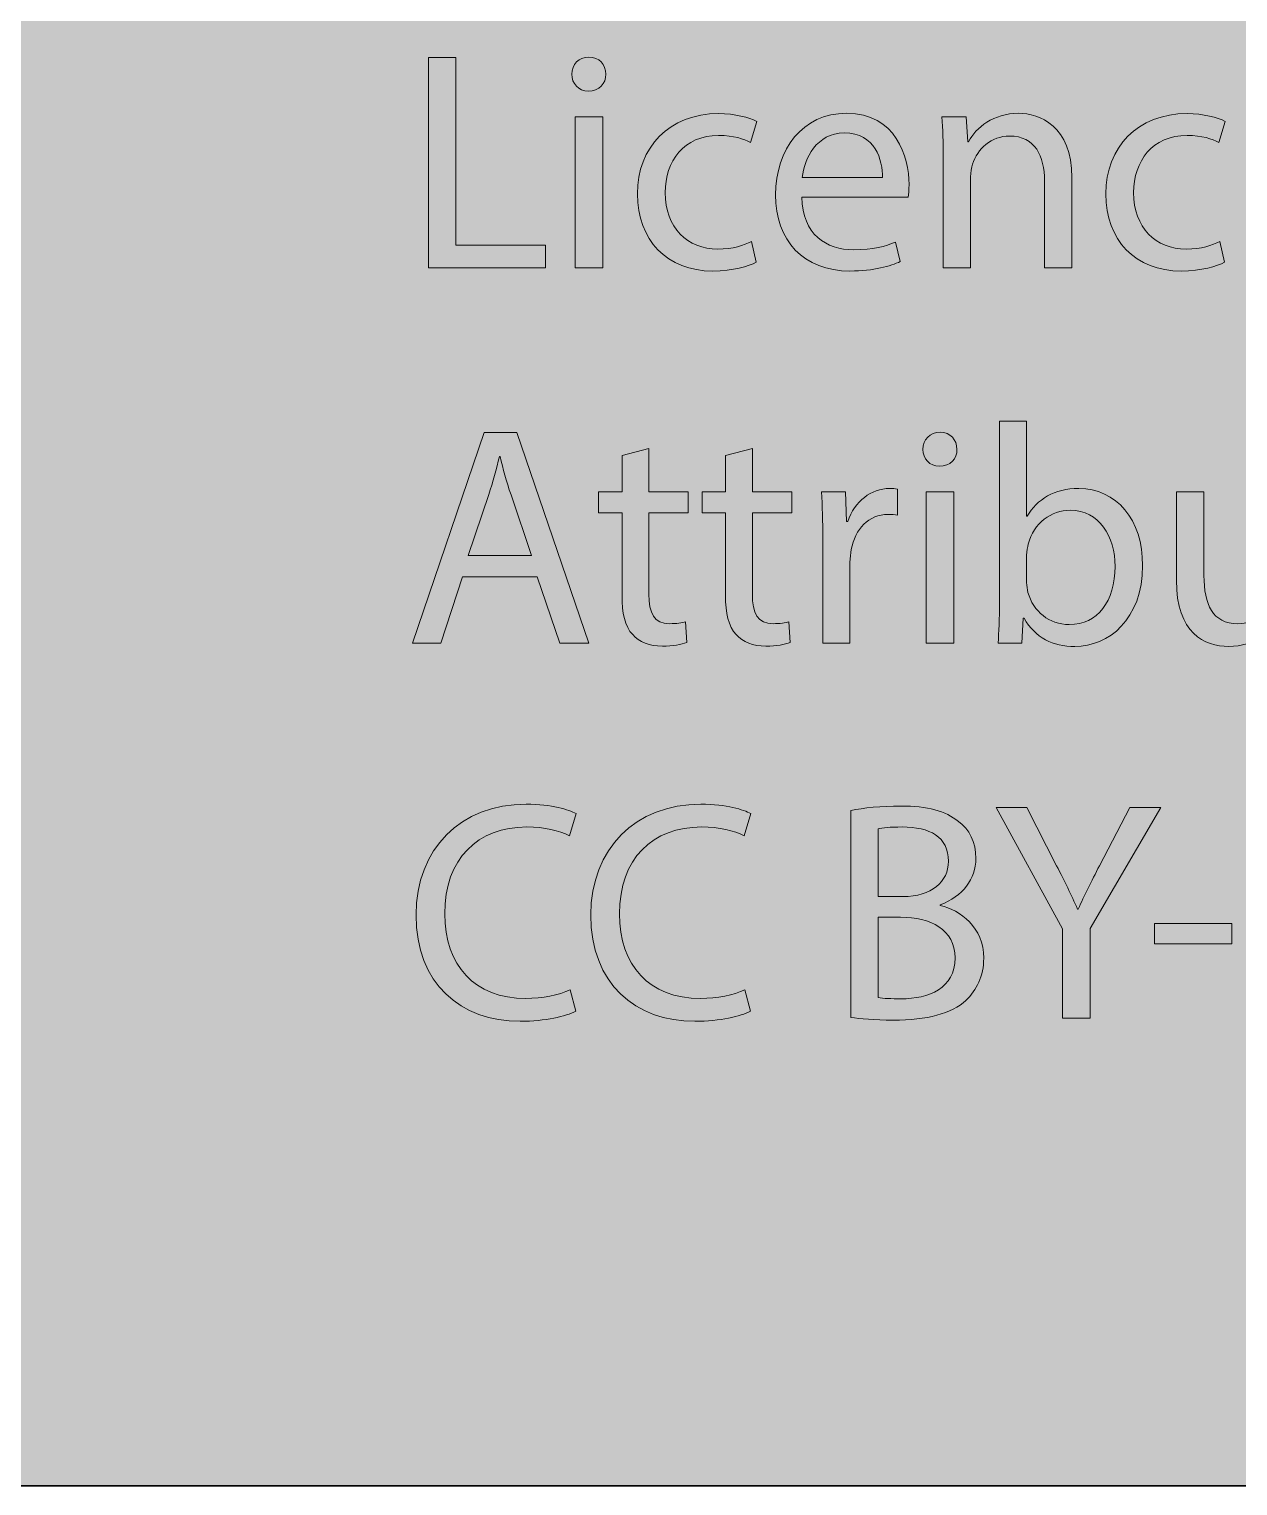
# Model space of a CAD drawing. Header units: inches. Extents: x 8 to 818, y -635 to -10.
# Drawn here: x 684.25 to 700.61, y -586.19 to -566.47 of the extents above; entities that cross this region are included whole.
import ezdxf

# ---------------------------------------------------------------- set-up
doc = ezdxf.new("R2010")
doc.units = ezdxf.units.IN
doc.header["$MEASUREMENT"] = 0
doc.layers.add('Calque 2', color=7, linetype='Continuous')

# ---------------------------------------------------------------- blocks, each defined once
blk = doc.blocks.new('block 14')
at = {"layer": 'Calque 2', "true_color": 0x262425}
h = blk.add_hatch(color=179, dxfattribs=at)
h.dxf.hatch_style = 2
h.paths.add_polyline_path([(689.652, -566.848), (690.02, -566.848), (690.02, -569.391), (691.238, -569.391), (691.238, -569.7), (689.652, -569.7)])
h = blk.add_hatch(color=179, dxfattribs=at)
h.dxf.hatch_style = 2
edge = h.paths.add_edge_path()
edge.add_spline(control_points=[(692.052, -567.077), (692.056, -567.203), (691.963, -567.305), (691.815, -567.305), (691.684, -567.305), (691.591, -567.203), (691.591, -567.077), (691.591, -566.945), (691.688, -566.844), (691.823, -566.844), (691.963, -566.844), (692.052, -566.945), (692.052, -567.077)], knot_values=[0, 0, 0, 0, 1, 1, 1, 2, 2, 2, 3, 3, 3, 4, 4, 4, 4], degree=3, periodic=1)
h.paths.add_polyline_path([(691.637, -569.7), (691.637, -567.652), (692.01, -567.652), (692.01, -569.7)])
h = blk.add_hatch(color=179, dxfattribs=at)
h.dxf.hatch_style = 2
edge = h.paths.add_edge_path()
edge.add_spline(control_points=[(694.088, -569.624), (693.99, -569.674), (693.774, -569.742), (693.499, -569.742), (692.882, -569.742), (692.48, -569.323), (692.48, -568.697), (692.48, -568.066), (692.911, -567.61), (693.58, -567.61), (693.8, -567.61), (693.995, -567.665), (694.096, -567.715), (694.096, -567.715), (694.011, -568.003), (694.011, -568.003), (693.923, -567.952), (693.783, -567.906), (693.58, -567.906), (693.11, -567.906), (692.856, -568.253), (692.856, -568.68), (692.856, -569.154), (693.161, -569.446), (693.567, -569.446), (693.779, -569.446), (693.918, -569.391), (694.024, -569.344), (694.024, -569.344), (694.088, -569.624), (694.088, -569.624)], knot_values=[0, 0, 0, 0, 1, 1, 1, 2, 2, 2, 3, 3, 3, 4, 4, 4, 5, 5, 5, 6, 6, 6, 7, 7, 7, 8, 8, 8, 9, 9, 9, 10, 10, 10, 10], degree=3, periodic=1)
h = blk.add_hatch(color=179, dxfattribs=at)
h.dxf.hatch_style = 2
edge = h.paths.add_edge_path()
edge.add_spline(control_points=[(694.706, -568.743), (694.715, -569.247), (695.036, -569.454), (695.409, -569.454), (695.675, -569.454), (695.836, -569.408), (695.976, -569.349), (695.976, -569.349), (696.039, -569.615), (696.039, -569.615), (695.908, -569.674), (695.684, -569.742), (695.358, -569.742), (694.727, -569.742), (694.351, -569.327), (694.351, -568.71), (694.351, -568.092), (694.715, -567.606), (695.311, -567.606), (695.98, -567.606), (696.158, -568.194), (696.158, -568.57), (696.158, -568.646), (696.149, -568.706), (696.145, -568.743), (696.145, -568.743), (694.706, -568.743), (694.706, -568.743)], knot_values=[0, 0, 0, 0, 1, 1, 1, 2, 2, 2, 3, 3, 3, 4, 4, 4, 5, 5, 5, 6, 6, 6, 7, 7, 7, 8, 8, 8, 9, 9, 9, 9], degree=3, periodic=1)
edge = h.paths.add_edge_path()
edge.add_spline(control_points=[(695.798, -568.477), (695.802, -568.24), (695.701, -567.872), (695.282, -567.872), (694.905, -567.872), (694.74, -568.219), (694.711, -568.477), (694.711, -568.477), (695.798, -568.477), (695.798, -568.477)], knot_values=[0, 0, 0, 0, 1, 1, 1, 2, 2, 2, 3, 3, 3, 3], degree=3, periodic=1)
h = blk.add_hatch(color=179, dxfattribs=at)
h.dxf.hatch_style = 2
edge = h.paths.add_edge_path()
edge.add_spline(control_points=[(696.62, -568.206), (696.62, -567.995), (696.616, -567.821), (696.603, -567.652), (696.603, -567.652), (696.933, -567.652), (696.933, -567.652), (696.933, -567.652), (696.954, -567.99), (696.954, -567.99), (696.954, -567.99), (696.963, -567.99), (696.963, -567.99), (697.064, -567.796), (697.301, -567.606), (697.64, -567.606), (697.923, -567.606), (698.363, -567.775), (698.363, -568.477), (698.363, -568.477), (698.363, -569.7), (698.363, -569.7), (698.363, -569.7), (697.991, -569.7), (697.991, -569.7), (697.991, -569.7), (697.991, -568.519), (697.991, -568.519), (697.991, -568.189), (697.868, -567.914), (697.517, -567.914), (697.272, -567.914), (697.081, -568.088), (697.018, -568.295), (697.001, -568.342), (696.992, -568.405), (696.992, -568.468), (696.992, -568.468), (696.992, -569.7), (696.992, -569.7), (696.992, -569.7), (696.62, -569.7), (696.62, -569.7), (696.62, -569.7), (696.62, -568.206), (696.62, -568.206)], knot_values=[0, 0, 0, 0, 1, 1, 1, 2, 2, 2, 3, 3, 3, 4, 4, 4, 5, 5, 5, 6, 6, 6, 7, 7, 7, 8, 8, 8, 9, 9, 9, 10, 10, 10, 11, 11, 11, 12, 12, 12, 13, 13, 13, 14, 14, 14, 15, 15, 15, 15], degree=3, periodic=1)
h = blk.add_hatch(color=179, dxfattribs=at)
h.dxf.hatch_style = 2
edge = h.paths.add_edge_path()
edge.add_spline(control_points=[(700.429, -569.624), (700.332, -569.674), (700.116, -569.742), (699.841, -569.742), (699.223, -569.742), (698.821, -569.323), (698.821, -568.697), (698.821, -568.066), (699.253, -567.61), (699.921, -567.61), (700.141, -567.61), (700.336, -567.665), (700.437, -567.715), (700.437, -567.715), (700.353, -568.003), (700.353, -568.003), (700.264, -567.952), (700.124, -567.906), (699.921, -567.906), (699.452, -567.906), (699.198, -568.253), (699.198, -568.68), (699.198, -569.154), (699.502, -569.446), (699.909, -569.446), (700.12, -569.446), (700.26, -569.391), (700.366, -569.344), (700.366, -569.344), (700.429, -569.624), (700.429, -569.624)], knot_values=[0, 0, 0, 0, 1, 1, 1, 2, 2, 2, 3, 3, 3, 4, 4, 4, 5, 5, 5, 6, 6, 6, 7, 7, 7, 8, 8, 8, 9, 9, 9, 10, 10, 10, 10], degree=3, periodic=1)
h = blk.add_hatch(color=179, dxfattribs=at)
h.dxf.hatch_style = 2
edge = h.paths.add_edge_path()
edge.add_spline(control_points=[(697.365, -574.78), (697.373, -574.64), (697.382, -574.433), (697.382, -574.251), (697.382, -574.251), (697.382, -571.776), (697.382, -571.776), (697.382, -571.776), (697.75, -571.776), (697.75, -571.776), (697.75, -571.776), (697.75, -573.062), (697.75, -573.062), (697.75, -573.062), (697.758, -573.062), (697.758, -573.062), (697.889, -572.834), (698.126, -572.686), (698.456, -572.686), (698.964, -572.686), (699.324, -573.109), (699.319, -573.731), (699.319, -574.463), (698.858, -574.826), (698.401, -574.826), (698.105, -574.826), (697.868, -574.712), (697.716, -574.442), (697.716, -574.442), (697.703, -574.442), (697.703, -574.442), (697.703, -574.442), (697.686, -574.78), (697.686, -574.78), (697.686, -574.78), (697.365, -574.78), (697.365, -574.78)], knot_values=[0, 0, 0, 0, 1, 1, 1, 2, 2, 2, 3, 3, 3, 4, 4, 4, 5, 5, 5, 6, 6, 6, 7, 7, 7, 8, 8, 8, 9, 9, 9, 10, 10, 10, 11, 11, 11, 12, 12, 12, 12], degree=3, periodic=1)
edge = h.paths.add_edge_path()
edge.add_spline(control_points=[(697.75, -573.959), (697.75, -574.006), (697.758, -574.052), (697.767, -574.094), (697.839, -574.353), (698.054, -574.53), (698.325, -574.53), (698.714, -574.53), (698.947, -574.213), (698.947, -573.743), (698.947, -573.333), (698.736, -572.982), (698.338, -572.982), (698.084, -572.982), (697.847, -573.155), (697.771, -573.439), (697.762, -573.481), (697.75, -573.532), (697.75, -573.591), (697.75, -573.591), (697.75, -573.959), (697.75, -573.959)], knot_values=[0, 0, 0, 0, 1, 1, 1, 2, 2, 2, 3, 3, 3, 4, 4, 4, 5, 5, 5, 6, 6, 6, 7, 7, 7, 7], degree=3, periodic=1)
h = blk.add_hatch(color=179, dxfattribs=at)
h.dxf.hatch_style = 2
h.paths.add_polyline_path([(690.113, -573.883), (689.817, -574.78), (689.436, -574.78), (690.405, -571.928), (690.849, -571.928), (691.822, -574.78), (691.429, -574.78), (691.124, -573.883)])
edge = h.paths.add_edge_path()
edge.add_spline(control_points=[(691.048, -573.595), (691.048, -573.595), (690.769, -572.775), (690.769, -572.775), (690.705, -572.588), (690.663, -572.419), (690.621, -572.254), (690.621, -572.254), (690.612, -572.254), (690.612, -572.254), (690.57, -572.423), (690.523, -572.597), (690.468, -572.77), (690.468, -572.77), (690.189, -573.595), (690.189, -573.595), (690.189, -573.595), (691.048, -573.595), (691.048, -573.595)], knot_values=[0, 0, 0, 0, 1, 1, 1, 2, 2, 2, 3, 3, 3, 4, 4, 4, 5, 5, 5, 6, 6, 6, 6], degree=3, periodic=1)
h = blk.add_hatch(color=179, dxfattribs=at)
h.dxf.hatch_style = 2
edge = h.paths.add_edge_path()
edge.add_spline(control_points=[(696.806, -572.157), (696.81, -572.284), (696.717, -572.385), (696.569, -572.385), (696.437, -572.385), (696.344, -572.284), (696.344, -572.157), (696.344, -572.026), (696.442, -571.924), (696.577, -571.924), (696.717, -571.924), (696.806, -572.026), (696.806, -572.157)], knot_values=[0, 0, 0, 0, 1, 1, 1, 2, 2, 2, 3, 3, 3, 4, 4, 4, 4], degree=3, periodic=1)
h.paths.add_polyline_path([(696.391, -574.78), (696.391, -572.732), (696.763, -572.732), (696.763, -574.78)])
h = blk.add_hatch(color=179, dxfattribs=at)
h.dxf.hatch_style = 2
edge = h.paths.add_edge_path()
edge.add_spline(control_points=[(692.636, -572.144), (692.636, -572.144), (692.636, -572.732), (692.636, -572.732), (692.636, -572.732), (693.169, -572.732), (693.169, -572.732), (693.169, -572.732), (693.169, -573.016), (693.169, -573.016), (693.169, -573.016), (692.636, -573.016), (692.636, -573.016), (692.636, -573.016), (692.636, -574.12), (692.636, -574.12), (692.636, -574.374), (692.708, -574.518), (692.915, -574.518), (693.013, -574.518), (693.084, -574.505), (693.131, -574.492), (693.131, -574.492), (693.148, -574.771), (693.148, -574.771), (693.076, -574.801), (692.962, -574.822), (692.818, -574.822), (692.644, -574.822), (692.505, -574.767), (692.416, -574.666), (692.31, -574.556), (692.272, -574.374), (692.272, -574.133), (692.272, -574.133), (692.272, -573.016), (692.272, -573.016), (692.272, -573.016), (691.955, -573.016), (691.955, -573.016), (691.955, -573.016), (691.955, -572.732), (691.955, -572.732), (691.955, -572.732), (692.272, -572.732), (692.272, -572.732), (692.272, -572.732), (692.272, -572.241), (692.272, -572.241), (692.272, -572.241), (692.636, -572.144), (692.636, -572.144)], knot_values=[0, 0, 0, 0, 1, 1, 1, 2, 2, 2, 3, 3, 3, 4, 4, 4, 5, 5, 5, 6, 6, 6, 7, 7, 7, 8, 8, 8, 9, 9, 9, 10, 10, 10, 11, 11, 11, 12, 12, 12, 13, 13, 13, 14, 14, 14, 15, 15, 15, 16, 16, 16, 17, 17, 17, 17], degree=3, periodic=1)
h = blk.add_hatch(color=179, dxfattribs=at)
h.dxf.hatch_style = 2
edge = h.paths.add_edge_path()
edge.add_spline(control_points=[(694.037, -572.144), (694.037, -572.144), (694.037, -572.732), (694.037, -572.732), (694.037, -572.732), (694.57, -572.732), (694.57, -572.732), (694.57, -572.732), (694.57, -573.016), (694.57, -573.016), (694.57, -573.016), (694.037, -573.016), (694.037, -573.016), (694.037, -573.016), (694.037, -574.12), (694.037, -574.12), (694.037, -574.374), (694.109, -574.518), (694.316, -574.518), (694.414, -574.518), (694.485, -574.505), (694.532, -574.492), (694.532, -574.492), (694.549, -574.771), (694.549, -574.771), (694.477, -574.801), (694.363, -574.822), (694.219, -574.822), (694.046, -574.822), (693.906, -574.767), (693.817, -574.666), (693.711, -574.556), (693.673, -574.374), (693.673, -574.133), (693.673, -574.133), (693.673, -573.016), (693.673, -573.016), (693.673, -573.016), (693.356, -573.016), (693.356, -573.016), (693.356, -573.016), (693.356, -572.732), (693.356, -572.732), (693.356, -572.732), (693.673, -572.732), (693.673, -572.732), (693.673, -572.732), (693.673, -572.241), (693.673, -572.241), (693.673, -572.241), (694.037, -572.144), (694.037, -572.144)], knot_values=[0, 0, 0, 0, 1, 1, 1, 2, 2, 2, 3, 3, 3, 4, 4, 4, 5, 5, 5, 6, 6, 6, 7, 7, 7, 8, 8, 8, 9, 9, 9, 10, 10, 10, 11, 11, 11, 12, 12, 12, 13, 13, 13, 14, 14, 14, 15, 15, 15, 16, 16, 16, 17, 17, 17, 17], degree=3, periodic=1)
h = blk.add_hatch(color=179, dxfattribs=at)
h.dxf.hatch_style = 2
edge = h.paths.add_edge_path()
edge.add_spline(control_points=[(694.99, -573.371), (694.99, -573.13), (694.985, -572.923), (694.973, -572.732), (694.973, -572.732), (695.299, -572.732), (695.299, -572.732), (695.299, -572.732), (695.311, -573.134), (695.311, -573.134), (695.311, -573.134), (695.328, -573.134), (695.328, -573.134), (695.421, -572.859), (695.645, -572.686), (695.895, -572.686), (695.937, -572.686), (695.967, -572.69), (696.001, -572.698), (696.001, -572.698), (696.001, -573.049), (696.001, -573.049), (695.963, -573.041), (695.925, -573.037), (695.874, -573.037), (695.612, -573.037), (695.425, -573.235), (695.375, -573.515), (695.366, -573.566), (695.358, -573.625), (695.358, -573.688), (695.358, -573.688), (695.358, -574.78), (695.358, -574.78), (695.358, -574.78), (694.99, -574.78), (694.99, -574.78), (694.99, -574.78), (694.99, -573.371), (694.99, -573.371)], knot_values=[0, 0, 0, 0, 1, 1, 1, 2, 2, 2, 3, 3, 3, 4, 4, 4, 5, 5, 5, 6, 6, 6, 7, 7, 7, 8, 8, 8, 9, 9, 9, 10, 10, 10, 11, 11, 11, 12, 12, 12, 13, 13, 13, 13], degree=3, periodic=1)
h = blk.add_hatch(color=179, dxfattribs=at)
h.dxf.hatch_style = 2
edge = h.paths.add_edge_path()
edge.add_spline(control_points=[(701.504, -574.221), (701.504, -574.433), (701.508, -574.619), (701.521, -574.78), (701.521, -574.78), (701.191, -574.78), (701.191, -574.78), (701.191, -574.78), (701.169, -574.446), (701.169, -574.446), (701.169, -574.446), (701.161, -574.446), (701.161, -574.446), (701.064, -574.611), (700.848, -574.826), (700.484, -574.826), (700.163, -574.826), (699.777, -574.649), (699.777, -573.929), (699.777, -573.929), (699.777, -572.732), (699.777, -572.732), (699.777, -572.732), (700.15, -572.732), (700.15, -572.732), (700.15, -572.732), (700.15, -573.866), (700.15, -573.866), (700.15, -574.255), (700.268, -574.518), (700.607, -574.518), (700.856, -574.518), (701.03, -574.344), (701.098, -574.179), (701.119, -574.124), (701.131, -574.056), (701.131, -573.989), (701.131, -573.989), (701.131, -572.732), (701.131, -572.732), (701.131, -572.732), (701.504, -572.732), (701.504, -572.732), (701.504, -572.732), (701.504, -574.221), (701.504, -574.221)], knot_values=[0, 0, 0, 0, 1, 1, 1, 2, 2, 2, 3, 3, 3, 4, 4, 4, 5, 5, 5, 6, 6, 6, 7, 7, 7, 8, 8, 8, 9, 9, 9, 10, 10, 10, 11, 11, 11, 12, 12, 12, 13, 13, 13, 14, 14, 14, 15, 15, 15, 15], degree=3, periodic=1)
h = blk.add_hatch(color=179, dxfattribs=at)
h.dxf.hatch_style = 2
edge = h.paths.add_edge_path()
edge.add_spline(control_points=[(691.645, -579.767), (691.509, -579.835), (691.238, -579.902), (690.892, -579.902), (690.088, -579.902), (689.483, -579.395), (689.483, -578.46), (689.483, -577.567), (690.088, -576.962), (690.972, -576.962), (691.327, -576.962), (691.551, -577.038), (691.649, -577.089), (691.649, -577.089), (691.56, -577.389), (691.56, -577.389), (691.42, -577.321), (691.221, -577.271), (690.985, -577.271), (690.316, -577.271), (689.872, -577.698), (689.872, -578.447), (689.872, -579.145), (690.274, -579.593), (690.968, -579.593), (691.192, -579.593), (691.42, -579.547), (691.569, -579.475), (691.569, -579.475), (691.645, -579.767), (691.645, -579.767)], knot_values=[0, 0, 0, 0, 1, 1, 1, 2, 2, 2, 3, 3, 3, 4, 4, 4, 5, 5, 5, 6, 6, 6, 7, 7, 7, 8, 8, 8, 9, 9, 9, 10, 10, 10, 10], degree=3, periodic=1)
h = blk.add_hatch(color=179, dxfattribs=at)
h.dxf.hatch_style = 2
edge = h.paths.add_edge_path()
edge.add_spline(control_points=[(694.011, -579.767), (693.876, -579.835), (693.605, -579.902), (693.258, -579.902), (692.454, -579.902), (691.849, -579.395), (691.849, -578.46), (691.849, -577.567), (692.454, -576.962), (693.338, -576.962), (693.694, -576.962), (693.918, -577.038), (694.015, -577.089), (694.015, -577.089), (693.926, -577.389), (693.926, -577.389), (693.787, -577.321), (693.588, -577.271), (693.351, -577.271), (692.682, -577.271), (692.238, -577.698), (692.238, -578.447), (692.238, -579.145), (692.64, -579.593), (693.334, -579.593), (693.558, -579.593), (693.787, -579.547), (693.935, -579.475), (693.935, -579.475), (694.011, -579.767), (694.011, -579.767)], knot_values=[0, 0, 0, 0, 1, 1, 1, 2, 2, 2, 3, 3, 3, 4, 4, 4, 5, 5, 5, 6, 6, 6, 7, 7, 7, 8, 8, 8, 9, 9, 9, 10, 10, 10, 10], degree=3, periodic=1)
h = blk.add_hatch(color=179, dxfattribs=at)
h.dxf.hatch_style = 2
edge = h.paths.add_edge_path()
edge.add_spline(control_points=[(695.371, -577.046), (695.532, -577.013), (695.786, -576.987), (696.044, -576.987), (696.412, -576.987), (696.649, -577.051), (696.826, -577.195), (696.975, -577.304), (697.063, -577.474), (697.063, -577.698), (697.063, -577.973), (696.882, -578.214), (696.581, -578.324), (696.581, -578.324), (696.581, -578.332), (696.581, -578.332), (696.852, -578.4), (697.169, -578.625), (697.169, -579.048), (697.169, -579.293), (697.072, -579.479), (696.928, -579.619), (696.729, -579.801), (696.408, -579.886), (695.942, -579.886), (695.688, -579.886), (695.494, -579.869), (695.371, -579.851), (695.371, -579.851), (695.371, -577.046), (695.371, -577.046)], knot_values=[0, 0, 0, 0, 1, 1, 1, 2, 2, 2, 3, 3, 3, 4, 4, 4, 5, 5, 5, 6, 6, 6, 7, 7, 7, 8, 8, 8, 9, 9, 9, 10, 10, 10, 10], degree=3, periodic=1)
edge = h.paths.add_edge_path()
edge.add_spline(control_points=[(695.739, -578.214), (695.739, -578.214), (696.073, -578.214), (696.073, -578.214), (696.463, -578.214), (696.691, -578.011), (696.691, -577.736), (696.691, -577.402), (696.437, -577.271), (696.065, -577.271), (695.896, -577.271), (695.798, -577.283), (695.739, -577.296), (695.739, -577.296), (695.739, -578.214), (695.739, -578.214)], knot_values=[0, 0, 0, 0, 1, 1, 1, 2, 2, 2, 3, 3, 3, 4, 4, 4, 5, 5, 5, 5], degree=3, periodic=1)
edge = h.paths.add_edge_path()
edge.add_spline(control_points=[(695.739, -579.581), (695.811, -579.593), (695.917, -579.598), (696.048, -579.598), (696.429, -579.598), (696.78, -579.458), (696.78, -579.044), (696.78, -578.654), (696.446, -578.493), (696.044, -578.493), (696.044, -578.493), (695.739, -578.493), (695.739, -578.493), (695.739, -578.493), (695.739, -579.581), (695.739, -579.581)], knot_values=[0, 0, 0, 0, 1, 1, 1, 2, 2, 2, 3, 3, 3, 4, 4, 4, 5, 5, 5, 5], degree=3, periodic=1)
h = blk.add_hatch(color=179, dxfattribs=at)
h.dxf.hatch_style = 2
edge = h.paths.add_edge_path()
edge.add_spline(control_points=[(698.236, -579.86), (698.236, -579.86), (698.236, -578.65), (698.236, -578.65), (698.236, -578.65), (697.335, -577.008), (697.335, -577.008), (697.335, -577.008), (697.754, -577.008), (697.754, -577.008), (697.754, -577.008), (698.156, -577.795), (698.156, -577.795), (698.266, -578.011), (698.351, -578.185), (698.44, -578.383), (698.44, -578.383), (698.448, -578.383), (698.448, -578.383), (698.528, -578.197), (698.626, -578.011), (698.736, -577.795), (698.736, -577.795), (699.146, -577.008), (699.146, -577.008), (699.146, -577.008), (699.565, -577.008), (699.565, -577.008), (699.565, -577.008), (698.609, -578.646), (698.609, -578.646), (698.609, -578.646), (698.609, -579.86), (698.609, -579.86), (698.609, -579.86), (698.236, -579.86), (698.236, -579.86)], knot_values=[0, 0, 0, 0, 1, 1, 1, 2, 2, 2, 3, 3, 3, 4, 4, 4, 5, 5, 5, 6, 6, 6, 7, 7, 7, 8, 8, 8, 9, 9, 9, 10, 10, 10, 11, 11, 11, 12, 12, 12, 12], degree=3, periodic=1)
h = blk.add_hatch(color=179, dxfattribs=at)
h.dxf.hatch_style = 2
h.paths.add_polyline_path([(700.527, -578.578), (700.527, -578.853), (699.482, -578.853), (699.482, -578.578)])
at = {"layer": 'Calque 2', "lineweight": 0}
for points in [[(689.652, -566.848), (690.02, -566.848), (690.02, -569.391), (691.238, -569.391), (691.238, -569.7), (689.652, -569.7), (689.652, -566.848)], [(691.637, -569.7), (691.637, -567.652), (692.01, -567.652), (692.01, -569.7), (691.637, -569.7)], [(690.113, -573.883), (689.817, -574.78), (689.436, -574.78), (690.405, -571.928), (690.849, -571.928), (691.822, -574.78), (691.429, -574.78), (691.124, -573.883), (690.113, -573.883)], [(696.391, -574.78), (696.391, -572.732), (696.763, -572.732), (696.763, -574.78), (696.391, -574.78)], [(700.527, -578.578), (700.527, -578.853), (699.482, -578.853), (699.482, -578.578), (700.527, -578.578)]]:
    blk.add_lwpolyline(points, dxfattribs=at)
for points, knots in [([(692.052, -567.077), (692.056, -567.203), (691.963, -567.305), (691.815, -567.305), (691.684, -567.305), (691.591, -567.203), (691.591, -567.077), (691.591, -566.945), (691.688, -566.844), (691.823, -566.844), (691.963, -566.844), (692.052, -566.945), (692.052, -567.077)], [0, 0, 0, 0, 1, 1, 1, 2, 2, 2, 3, 3, 3, 4, 4, 4, 4]), ([(694.088, -569.624), (693.99, -569.674), (693.774, -569.742), (693.499, -569.742), (692.882, -569.742), (692.48, -569.323), (692.48, -568.697), (692.48, -568.066), (692.911, -567.61), (693.58, -567.61), (693.8, -567.61), (693.995, -567.665), (694.096, -567.715), (694.096, -567.715), (694.011, -568.003), (694.011, -568.003), (693.923, -567.952), (693.783, -567.906), (693.58, -567.906), (693.11, -567.906), (692.856, -568.253), (692.856, -568.68), (692.856, -569.154), (693.161, -569.446), (693.567, -569.446), (693.779, -569.446), (693.918, -569.391), (694.024, -569.344), (694.024, -569.344), (694.088, -569.624), (694.088, -569.624)], [0, 0, 0, 0, 1, 1, 1, 2, 2, 2, 3, 3, 3, 4, 4, 4, 5, 5, 5, 6, 6, 6, 7, 7, 7, 8, 8, 8, 9, 9, 9, 10, 10, 10, 10]), ([(694.706, -568.743), (694.715, -569.247), (695.036, -569.454), (695.409, -569.454), (695.675, -569.454), (695.836, -569.408), (695.976, -569.349), (695.976, -569.349), (696.039, -569.615), (696.039, -569.615), (695.908, -569.674), (695.684, -569.742), (695.358, -569.742), (694.727, -569.742), (694.351, -569.327), (694.351, -568.71), (694.351, -568.092), (694.715, -567.606), (695.311, -567.606), (695.98, -567.606), (696.158, -568.194), (696.158, -568.57), (696.158, -568.646), (696.149, -568.706), (696.145, -568.743), (696.145, -568.743), (694.706, -568.743), (694.706, -568.743)], [0, 0, 0, 0, 1, 1, 1, 2, 2, 2, 3, 3, 3, 4, 4, 4, 5, 5, 5, 6, 6, 6, 7, 7, 7, 8, 8, 8, 9, 9, 9, 9]), ([(696.62, -568.206), (696.62, -567.995), (696.616, -567.821), (696.603, -567.652), (696.603, -567.652), (696.933, -567.652), (696.933, -567.652), (696.933, -567.652), (696.954, -567.99), (696.954, -567.99), (696.954, -567.99), (696.963, -567.99), (696.963, -567.99), (697.064, -567.796), (697.301, -567.606), (697.64, -567.606), (697.923, -567.606), (698.363, -567.775), (698.363, -568.477), (698.363, -568.477), (698.363, -569.7), (698.363, -569.7), (698.363, -569.7), (697.991, -569.7), (697.991, -569.7), (697.991, -569.7), (697.991, -568.519), (697.991, -568.519), (697.991, -568.189), (697.868, -567.914), (697.517, -567.914), (697.272, -567.914), (697.081, -568.088), (697.018, -568.295), (697.001, -568.342), (696.992, -568.405), (696.992, -568.468), (696.992, -568.468), (696.992, -569.7), (696.992, -569.7), (696.992, -569.7), (696.62, -569.7), (696.62, -569.7), (696.62, -569.7), (696.62, -568.206), (696.62, -568.206)], [0, 0, 0, 0, 1, 1, 1, 2, 2, 2, 3, 3, 3, 4, 4, 4, 5, 5, 5, 6, 6, 6, 7, 7, 7, 8, 8, 8, 9, 9, 9, 10, 10, 10, 11, 11, 11, 12, 12, 12, 13, 13, 13, 14, 14, 14, 15, 15, 15, 15]), ([(700.429, -569.624), (700.332, -569.674), (700.116, -569.742), (699.841, -569.742), (699.223, -569.742), (698.821, -569.323), (698.821, -568.697), (698.821, -568.066), (699.253, -567.61), (699.921, -567.61), (700.141, -567.61), (700.336, -567.665), (700.437, -567.715), (700.437, -567.715), (700.353, -568.003), (700.353, -568.003), (700.264, -567.952), (700.124, -567.906), (699.921, -567.906), (699.452, -567.906), (699.198, -568.253), (699.198, -568.68), (699.198, -569.154), (699.502, -569.446), (699.909, -569.446), (700.12, -569.446), (700.26, -569.391), (700.366, -569.344), (700.366, -569.344), (700.429, -569.624), (700.429, -569.624)], [0, 0, 0, 0, 1, 1, 1, 2, 2, 2, 3, 3, 3, 4, 4, 4, 5, 5, 5, 6, 6, 6, 7, 7, 7, 8, 8, 8, 9, 9, 9, 10, 10, 10, 10]), ([(695.798, -568.477), (695.802, -568.24), (695.701, -567.872), (695.282, -567.872), (694.905, -567.872), (694.74, -568.219), (694.711, -568.477), (694.711, -568.477), (695.798, -568.477), (695.798, -568.477)], [0, 0, 0, 0, 1, 1, 1, 2, 2, 2, 3, 3, 3, 3]), ([(697.365, -574.78), (697.373, -574.64), (697.382, -574.433), (697.382, -574.251), (697.382, -574.251), (697.382, -571.776), (697.382, -571.776), (697.382, -571.776), (697.75, -571.776), (697.75, -571.776), (697.75, -571.776), (697.75, -573.062), (697.75, -573.062), (697.75, -573.062), (697.758, -573.062), (697.758, -573.062), (697.889, -572.834), (698.126, -572.686), (698.456, -572.686), (698.964, -572.686), (699.324, -573.109), (699.319, -573.731), (699.319, -574.463), (698.858, -574.826), (698.401, -574.826), (698.105, -574.826), (697.868, -574.712), (697.716, -574.442), (697.716, -574.442), (697.703, -574.442), (697.703, -574.442), (697.703, -574.442), (697.686, -574.78), (697.686, -574.78), (697.686, -574.78), (697.365, -574.78), (697.365, -574.78)], [0, 0, 0, 0, 1, 1, 1, 2, 2, 2, 3, 3, 3, 4, 4, 4, 5, 5, 5, 6, 6, 6, 7, 7, 7, 8, 8, 8, 9, 9, 9, 10, 10, 10, 11, 11, 11, 12, 12, 12, 12]), ([(696.806, -572.157), (696.81, -572.284), (696.717, -572.385), (696.569, -572.385), (696.437, -572.385), (696.344, -572.284), (696.344, -572.157), (696.344, -572.026), (696.442, -571.924), (696.577, -571.924), (696.717, -571.924), (696.806, -572.026), (696.806, -572.157)], [0, 0, 0, 0, 1, 1, 1, 2, 2, 2, 3, 3, 3, 4, 4, 4, 4]), ([(691.048, -573.595), (691.048, -573.595), (690.769, -572.775), (690.769, -572.775), (690.705, -572.588), (690.663, -572.419), (690.621, -572.254), (690.621, -572.254), (690.612, -572.254), (690.612, -572.254), (690.57, -572.423), (690.523, -572.597), (690.468, -572.77), (690.468, -572.77), (690.189, -573.595), (690.189, -573.595), (690.189, -573.595), (691.048, -573.595), (691.048, -573.595)], [0, 0, 0, 0, 1, 1, 1, 2, 2, 2, 3, 3, 3, 4, 4, 4, 5, 5, 5, 6, 6, 6, 6]), ([(692.636, -572.144), (692.636, -572.144), (692.636, -572.732), (692.636, -572.732), (692.636, -572.732), (693.169, -572.732), (693.169, -572.732), (693.169, -572.732), (693.169, -573.016), (693.169, -573.016), (693.169, -573.016), (692.636, -573.016), (692.636, -573.016), (692.636, -573.016), (692.636, -574.12), (692.636, -574.12), (692.636, -574.374), (692.708, -574.518), (692.915, -574.518), (693.013, -574.518), (693.084, -574.505), (693.131, -574.492), (693.131, -574.492), (693.148, -574.771), (693.148, -574.771), (693.076, -574.801), (692.962, -574.822), (692.818, -574.822), (692.644, -574.822), (692.505, -574.767), (692.416, -574.666), (692.31, -574.556), (692.272, -574.374), (692.272, -574.133), (692.272, -574.133), (692.272, -573.016), (692.272, -573.016), (692.272, -573.016), (691.955, -573.016), (691.955, -573.016), (691.955, -573.016), (691.955, -572.732), (691.955, -572.732), (691.955, -572.732), (692.272, -572.732), (692.272, -572.732), (692.272, -572.732), (692.272, -572.241), (692.272, -572.241), (692.272, -572.241), (692.636, -572.144), (692.636, -572.144)], [0, 0, 0, 0, 1, 1, 1, 2, 2, 2, 3, 3, 3, 4, 4, 4, 5, 5, 5, 6, 6, 6, 7, 7, 7, 8, 8, 8, 9, 9, 9, 10, 10, 10, 11, 11, 11, 12, 12, 12, 13, 13, 13, 14, 14, 14, 15, 15, 15, 16, 16, 16, 17, 17, 17, 17]), ([(694.037, -572.144), (694.037, -572.144), (694.037, -572.732), (694.037, -572.732), (694.037, -572.732), (694.57, -572.732), (694.57, -572.732), (694.57, -572.732), (694.57, -573.016), (694.57, -573.016), (694.57, -573.016), (694.037, -573.016), (694.037, -573.016), (694.037, -573.016), (694.037, -574.12), (694.037, -574.12), (694.037, -574.374), (694.109, -574.518), (694.316, -574.518), (694.414, -574.518), (694.485, -574.505), (694.532, -574.492), (694.532, -574.492), (694.549, -574.771), (694.549, -574.771), (694.477, -574.801), (694.363, -574.822), (694.219, -574.822), (694.046, -574.822), (693.906, -574.767), (693.817, -574.666), (693.711, -574.556), (693.673, -574.374), (693.673, -574.133), (693.673, -574.133), (693.673, -573.016), (693.673, -573.016), (693.673, -573.016), (693.356, -573.016), (693.356, -573.016), (693.356, -573.016), (693.356, -572.732), (693.356, -572.732), (693.356, -572.732), (693.673, -572.732), (693.673, -572.732), (693.673, -572.732), (693.673, -572.241), (693.673, -572.241), (693.673, -572.241), (694.037, -572.144), (694.037, -572.144)], [0, 0, 0, 0, 1, 1, 1, 2, 2, 2, 3, 3, 3, 4, 4, 4, 5, 5, 5, 6, 6, 6, 7, 7, 7, 8, 8, 8, 9, 9, 9, 10, 10, 10, 11, 11, 11, 12, 12, 12, 13, 13, 13, 14, 14, 14, 15, 15, 15, 16, 16, 16, 17, 17, 17, 17]), ([(694.99, -573.371), (694.99, -573.13), (694.985, -572.923), (694.973, -572.732), (694.973, -572.732), (695.299, -572.732), (695.299, -572.732), (695.299, -572.732), (695.311, -573.134), (695.311, -573.134), (695.311, -573.134), (695.328, -573.134), (695.328, -573.134), (695.421, -572.859), (695.645, -572.686), (695.895, -572.686), (695.937, -572.686), (695.967, -572.69), (696.001, -572.698), (696.001, -572.698), (696.001, -573.049), (696.001, -573.049), (695.963, -573.041), (695.925, -573.037), (695.874, -573.037), (695.612, -573.037), (695.425, -573.235), (695.375, -573.515), (695.366, -573.566), (695.358, -573.625), (695.358, -573.688), (695.358, -573.688), (695.358, -574.78), (695.358, -574.78), (695.358, -574.78), (694.99, -574.78), (694.99, -574.78), (694.99, -574.78), (694.99, -573.371), (694.99, -573.371)], [0, 0, 0, 0, 1, 1, 1, 2, 2, 2, 3, 3, 3, 4, 4, 4, 5, 5, 5, 6, 6, 6, 7, 7, 7, 8, 8, 8, 9, 9, 9, 10, 10, 10, 11, 11, 11, 12, 12, 12, 13, 13, 13, 13]), ([(701.504, -574.221), (701.504, -574.433), (701.508, -574.619), (701.521, -574.78), (701.521, -574.78), (701.191, -574.78), (701.191, -574.78), (701.191, -574.78), (701.169, -574.446), (701.169, -574.446), (701.169, -574.446), (701.161, -574.446), (701.161, -574.446), (701.064, -574.611), (700.848, -574.826), (700.484, -574.826), (700.163, -574.826), (699.777, -574.649), (699.777, -573.929), (699.777, -573.929), (699.777, -572.732), (699.777, -572.732), (699.777, -572.732), (700.15, -572.732), (700.15, -572.732), (700.15, -572.732), (700.15, -573.866), (700.15, -573.866), (700.15, -574.255), (700.268, -574.518), (700.607, -574.518), (700.856, -574.518), (701.03, -574.344), (701.098, -574.179), (701.119, -574.124), (701.131, -574.056), (701.131, -573.989), (701.131, -573.989), (701.131, -572.732), (701.131, -572.732), (701.131, -572.732), (701.504, -572.732), (701.504, -572.732), (701.504, -572.732), (701.504, -574.221), (701.504, -574.221)], [0, 0, 0, 0, 1, 1, 1, 2, 2, 2, 3, 3, 3, 4, 4, 4, 5, 5, 5, 6, 6, 6, 7, 7, 7, 8, 8, 8, 9, 9, 9, 10, 10, 10, 11, 11, 11, 12, 12, 12, 13, 13, 13, 14, 14, 14, 15, 15, 15, 15]), ([(697.75, -573.959), (697.75, -574.006), (697.758, -574.052), (697.767, -574.094), (697.839, -574.353), (698.054, -574.53), (698.325, -574.53), (698.714, -574.53), (698.947, -574.213), (698.947, -573.743), (698.947, -573.333), (698.736, -572.982), (698.338, -572.982), (698.084, -572.982), (697.847, -573.155), (697.771, -573.439), (697.762, -573.481), (697.75, -573.532), (697.75, -573.591), (697.75, -573.591), (697.75, -573.959), (697.75, -573.959)], [0, 0, 0, 0, 1, 1, 1, 2, 2, 2, 3, 3, 3, 4, 4, 4, 5, 5, 5, 6, 6, 6, 7, 7, 7, 7]), ([(691.645, -579.767), (691.509, -579.835), (691.238, -579.902), (690.892, -579.902), (690.088, -579.902), (689.483, -579.395), (689.483, -578.46), (689.483, -577.567), (690.088, -576.962), (690.972, -576.962), (691.327, -576.962), (691.551, -577.038), (691.649, -577.089), (691.649, -577.089), (691.56, -577.389), (691.56, -577.389), (691.42, -577.321), (691.221, -577.271), (690.985, -577.271), (690.316, -577.271), (689.872, -577.698), (689.872, -578.447), (689.872, -579.145), (690.274, -579.593), (690.968, -579.593), (691.192, -579.593), (691.42, -579.547), (691.569, -579.475), (691.569, -579.475), (691.645, -579.767), (691.645, -579.767)], [0, 0, 0, 0, 1, 1, 1, 2, 2, 2, 3, 3, 3, 4, 4, 4, 5, 5, 5, 6, 6, 6, 7, 7, 7, 8, 8, 8, 9, 9, 9, 10, 10, 10, 10]), ([(694.011, -579.767), (693.876, -579.835), (693.605, -579.902), (693.258, -579.902), (692.454, -579.902), (691.849, -579.395), (691.849, -578.46), (691.849, -577.567), (692.454, -576.962), (693.338, -576.962), (693.694, -576.962), (693.918, -577.038), (694.015, -577.089), (694.015, -577.089), (693.926, -577.389), (693.926, -577.389), (693.787, -577.321), (693.588, -577.271), (693.351, -577.271), (692.682, -577.271), (692.238, -577.698), (692.238, -578.447), (692.238, -579.145), (692.64, -579.593), (693.334, -579.593), (693.558, -579.593), (693.787, -579.547), (693.935, -579.475), (693.935, -579.475), (694.011, -579.767), (694.011, -579.767)], [0, 0, 0, 0, 1, 1, 1, 2, 2, 2, 3, 3, 3, 4, 4, 4, 5, 5, 5, 6, 6, 6, 7, 7, 7, 8, 8, 8, 9, 9, 9, 10, 10, 10, 10]), ([(695.371, -577.046), (695.532, -577.013), (695.786, -576.987), (696.044, -576.987), (696.412, -576.987), (696.649, -577.051), (696.826, -577.195), (696.975, -577.304), (697.063, -577.474), (697.063, -577.698), (697.063, -577.973), (696.882, -578.214), (696.581, -578.324), (696.581, -578.324), (696.581, -578.332), (696.581, -578.332), (696.852, -578.4), (697.169, -578.625), (697.169, -579.048), (697.169, -579.293), (697.072, -579.479), (696.928, -579.619), (696.729, -579.801), (696.408, -579.886), (695.942, -579.886), (695.688, -579.886), (695.494, -579.869), (695.371, -579.851), (695.371, -579.851), (695.371, -577.046), (695.371, -577.046)], [0, 0, 0, 0, 1, 1, 1, 2, 2, 2, 3, 3, 3, 4, 4, 4, 5, 5, 5, 6, 6, 6, 7, 7, 7, 8, 8, 8, 9, 9, 9, 10, 10, 10, 10]), ([(698.236, -579.86), (698.236, -579.86), (698.236, -578.65), (698.236, -578.65), (698.236, -578.65), (697.335, -577.008), (697.335, -577.008), (697.335, -577.008), (697.754, -577.008), (697.754, -577.008), (697.754, -577.008), (698.156, -577.795), (698.156, -577.795), (698.266, -578.011), (698.351, -578.185), (698.44, -578.383), (698.44, -578.383), (698.448, -578.383), (698.448, -578.383), (698.528, -578.197), (698.626, -578.011), (698.736, -577.795), (698.736, -577.795), (699.146, -577.008), (699.146, -577.008), (699.146, -577.008), (699.565, -577.008), (699.565, -577.008), (699.565, -577.008), (698.609, -578.646), (698.609, -578.646), (698.609, -578.646), (698.609, -579.86), (698.609, -579.86), (698.609, -579.86), (698.236, -579.86), (698.236, -579.86)], [0, 0, 0, 0, 1, 1, 1, 2, 2, 2, 3, 3, 3, 4, 4, 4, 5, 5, 5, 6, 6, 6, 7, 7, 7, 8, 8, 8, 9, 9, 9, 10, 10, 10, 11, 11, 11, 12, 12, 12, 12]), ([(695.739, -578.214), (695.739, -578.214), (696.073, -578.214), (696.073, -578.214), (696.463, -578.214), (696.691, -578.011), (696.691, -577.736), (696.691, -577.402), (696.437, -577.271), (696.065, -577.271), (695.896, -577.271), (695.798, -577.283), (695.739, -577.296), (695.739, -577.296), (695.739, -578.214), (695.739, -578.214)], [0, 0, 0, 0, 1, 1, 1, 2, 2, 2, 3, 3, 3, 4, 4, 4, 5, 5, 5, 5]), ([(695.739, -579.581), (695.811, -579.593), (695.917, -579.598), (696.048, -579.598), (696.429, -579.598), (696.78, -579.458), (696.78, -579.044), (696.78, -578.654), (696.446, -578.493), (696.044, -578.493), (696.044, -578.493), (695.739, -578.493), (695.739, -578.493), (695.739, -578.493), (695.739, -579.581), (695.739, -579.581)], [0, 0, 0, 0, 1, 1, 1, 2, 2, 2, 3, 3, 3, 4, 4, 4, 5, 5, 5, 5])]:
    blk.add_open_spline(points, degree=3, knots=knots, dxfattribs=at)

msp = doc.modelspace()

# ---------------------------------------------------------------- hatches: boundary and pattern name
at = {"layer": 'Calque 2', "true_color": 0xfefeff}
h = msp.add_hatch(color=7, dxfattribs=at)
h.dxf.hatch_style = 2
h.paths.add_polyline_path([(787.662, -586.194), (636.119, -586.194), (636.119, -513.458), (787.662, -513.458)])

# ---------------------------------------------------------------- linework, layer by layer
at = {"layer": 'Calque 2', "color": 179, "lineweight": 30, "true_color": 0x262425}
msp.add_lwpolyline([(787.662, -586.194), (636.119, -586.194), (636.119, -513.458), (787.662, -513.458), (787.662, -586.194)], dxfattribs=at)

# ---------------------------------------------------------------- block references
at = {"layer": 'Calque 2'}
msp.add_blockref('block 14', (0, 0), dxfattribs=at)

doc.saveas('drawing.dxf')
